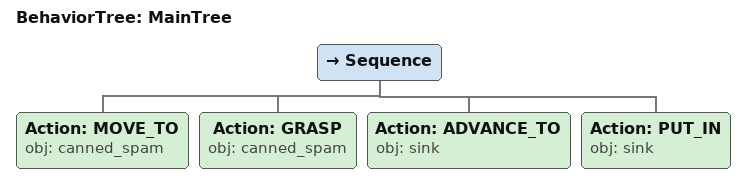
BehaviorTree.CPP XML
<root main_tree_to_execute="MainTree">
  <BehaviorTree ID="MainTree">
    <Sequence>
      <!-- Move to canned_spam -->
      <Action ID="MOVE_TO" obj="canned_spam" />
      <!-- Grasp canned_spam -->
      <Action ID="GRASP" obj="canned_spam" />
      <!-- Advance to sink -->
      <Action ID="ADVANCE_TO" obj="sink" />
      <!-- Put in sink -->
      <Action ID="PUT_IN" obj="sink" />
    </Sequence>
  </BehaviorTree>
</root>
